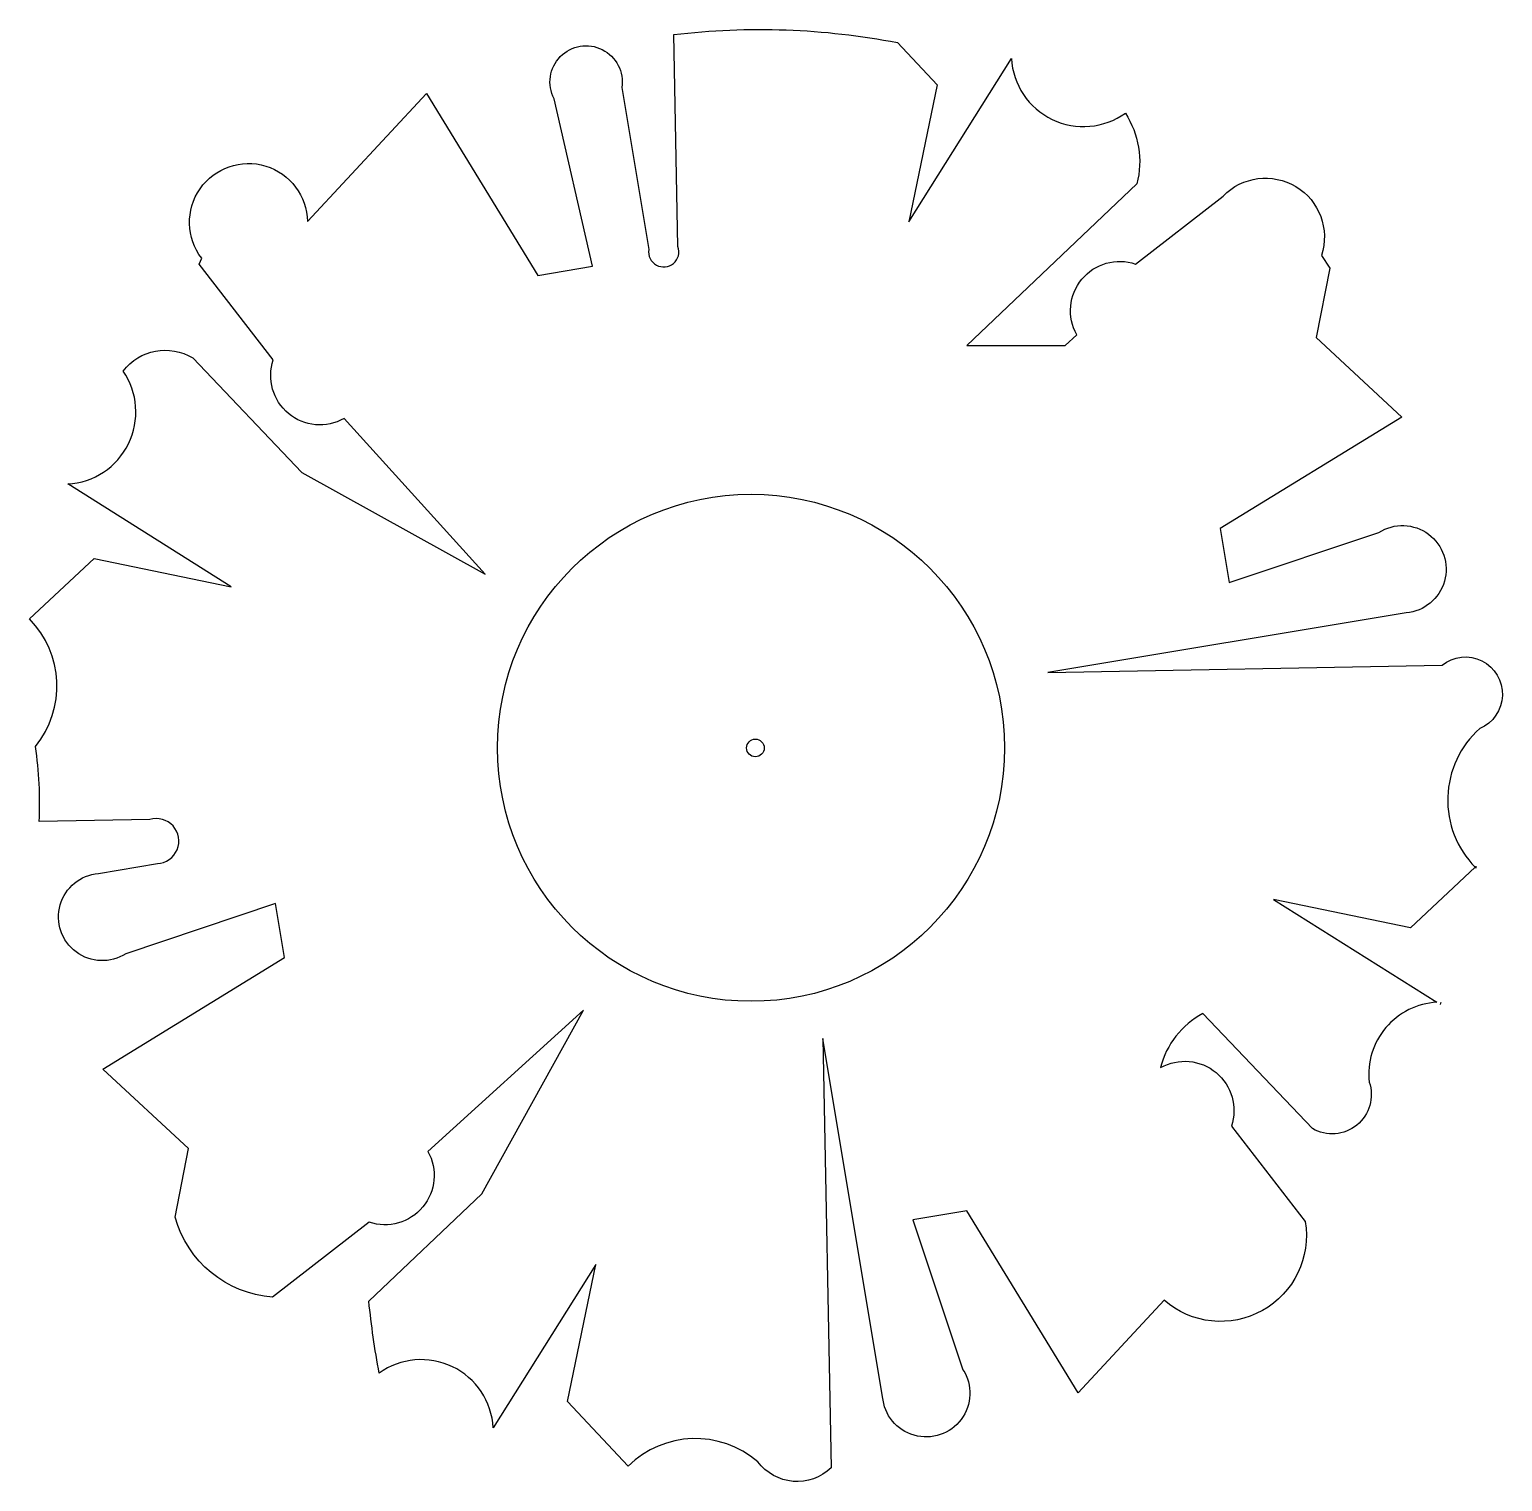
# Model space of a CAD drawing. Extents: x 23.713 to 24.425, y 11.751 to 12.452.
import ezdxf

# ---------------------------------------------------------------- set-up
doc = ezdxf.new("R2010")
doc.units = 0
doc.header["$LTSCALE"] = 0.5
doc.header["$MEASUREMENT"] = 0
doc.layers.get('0').update_dxf_attribs({"linetype": 'CONTINUOUS'})
doc.layers.add('01', color=1, linetype='CONTINUOUS')

msp = doc.modelspace()

# ---------------------------------------------------------------- linework, layer by layer
msp.add_line((23.71619, 12.10605), (23.71619, 12.10605))
msp.add_lwpolyline([(24.01237, 12.34602, 1.286014), (24.02646, 12.34742), (24.02452, 12.44981, -0.077633), (24.13248, 12.44596), (24.15158, 12.42558), (24.13788, 12.3594), (24.18752, 12.43833, 0.591797), (24.24254, 12.41192, -0.206189), (24.24813, 12.37775), (24.16603, 12.29962), (24.2134, 12.29976), (24.21907, 12.3049, -0.687052), (24.2474, 12.33904), (24.28976, 12.37186, -0.794818), (24.33724, 12.34323), (24.34123, 12.33701), (24.33467, 12.30354), (24.3761, 12.26509), (24.28823, 12.21129), (24.29257, 12.18522), (24.36496, 12.20944, -1.276269), (24.3781, 12.17061), (24.20504, 12.14178), (24.39544, 12.14539, -1.14595), (24.41368, 12.11473, 0.428576), (24.41146, 12.04775), (24.38024, 12.0185), (24.31406, 12.0322), (24.39299, 11.98257, 0.429975), (24.36028, 11.94405, -0.692486), (24.33282, 11.92154), (24.27996, 11.97708, 0.215522), (24.25956, 11.95102, -0.687052), (24.29371, 11.92268), (24.32939, 11.87664, -0.703538), (24.26125, 11.83869), (24.21976, 11.79399), (24.16596, 11.88186), (24.13989, 11.87751), (24.16411, 11.80513, -1.276269), (24.12528, 11.79198), (24.09645, 11.96505), (24.10038, 11.75773, -0.45136), (24.06506, 11.76066, 0.390181), (24.00242, 11.75862), (23.97317, 11.78984), (23.98687, 11.85602), (23.93724, 11.77709, 0.592132), (23.88218, 11.80348, -0.021066), (23.87719, 11.8382), (23.93174, 11.89013), (23.98085, 11.9787), (23.90568, 11.91052, -0.687052), (23.87735, 11.87637), (23.8307, 11.84023, -0.317518), (23.7836, 11.87881), (23.79008, 11.91188), (23.74865, 11.95032), (23.83652, 12.00413), (23.83218, 12.0302), (23.75979, 12.00598, -1.276269), (23.74665, 12.04481), (23.77506, 12.04954, 1.129876), (23.77141, 12.07082), (23.71799, 12.06981, 0.048616), (23.71619, 12.10605, 0.381868), (23.71329, 12.16766), (23.74451, 12.19691), (23.81069, 12.18322), (23.73176, 12.23285, 0.585762), (23.75852, 12.28737, -0.384886), (23.79214, 12.29366), (23.84479, 12.23834), (23.93336, 12.18923), (23.86519, 12.2644, -0.687052), (23.83104, 12.29273), (23.79518, 12.33902), (23.79649, 12.34181, -1.386059), (23.84753, 12.35951), (23.90499, 12.42143), (23.95879, 12.33356), (23.98518, 12.33796), (23.96668, 12.41885, -1.386909), (23.99933, 12.42428)], format="xyb", close=True)
for centre, radius, start, end in [((24.06617, 12.1023), 0.35, 27.71086, 27.74964), ((24.06617, 12.1023), 0.35, 350.97248, 351.11283), ((24.06617, 12.1023), 0.35, 339.81267, 340.00512), ((24.36071, 11.94262), 0, 19.0146, 189.45765)]:
    msp.add_arc(centre, radius, start, end)
at = {"layer": '01'}
for centre, radius in [((24.06175, 12.10543), 0.12241), ((24.06384, 12.10536), 0.00428)]:
    msp.add_circle(centre, radius, dxfattribs=at)

doc.saveas('drawing.dxf')
